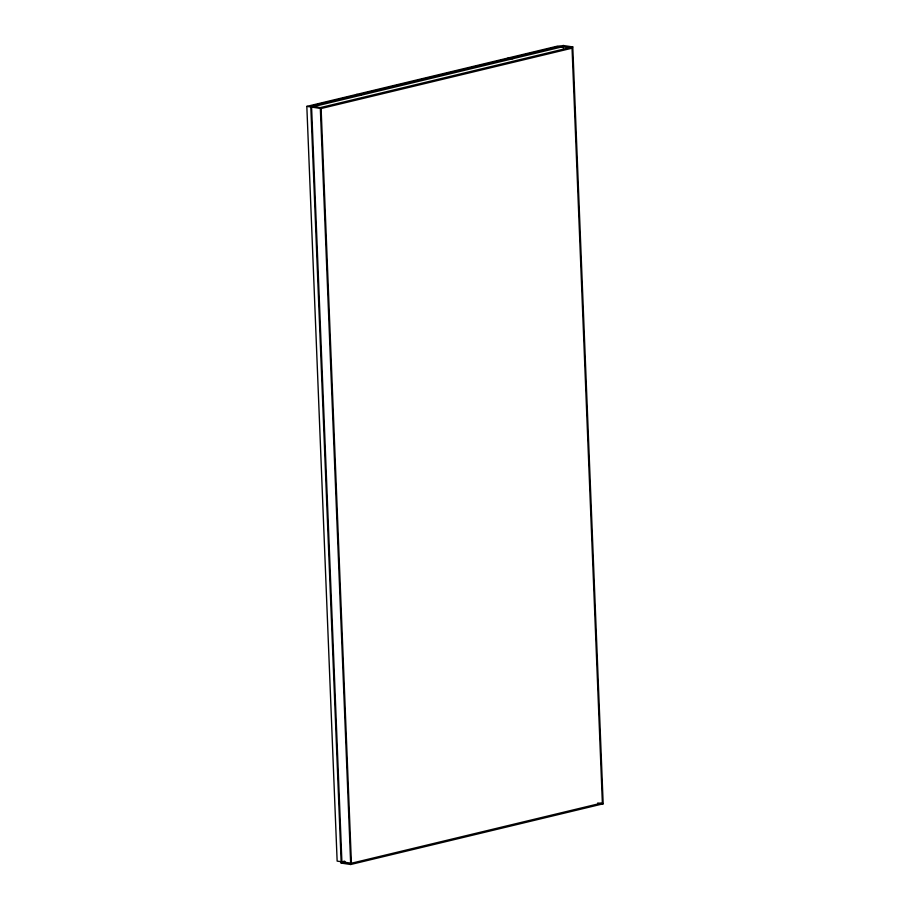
<?xml version="1.0" encoding="UTF-8"?>
<svg xmlns="http://www.w3.org/2000/svg" width="910" height="910" viewBox="0 0 910 910"><rect width="100%" height="100%" fill="white"/><g stroke="black" fill="none" stroke-linecap="round" stroke-linejoin="round"><path stroke-width="1.36" d="M306.829 106.39L557.773 46.057L572.049 48.184L602.363 802.904L351.419 863.237L337.144 861.11L306.829 106.39L321.116 108.517L572.049 48.184M310.776 106.197L563.256 45.5L572.777 46.922L603.171 803.803L350.703 864.5L341.182 863.078L310.776 106.197L320.297 107.619L572.777 46.922M562.528 46.763L311.584 107.096L341.898 861.815L344.662 861.156M341.182 863.078L345.322 862.088M508.042 58.012L512.796 58.718M356.561 94.435L361.315 95.141M597.734 802.984L603.171 803.803M563.256 45.5L563.37 48.344M321.116 108.517L351.419 863.237M320.297 107.619L350.703 864.5"/></g></svg>
